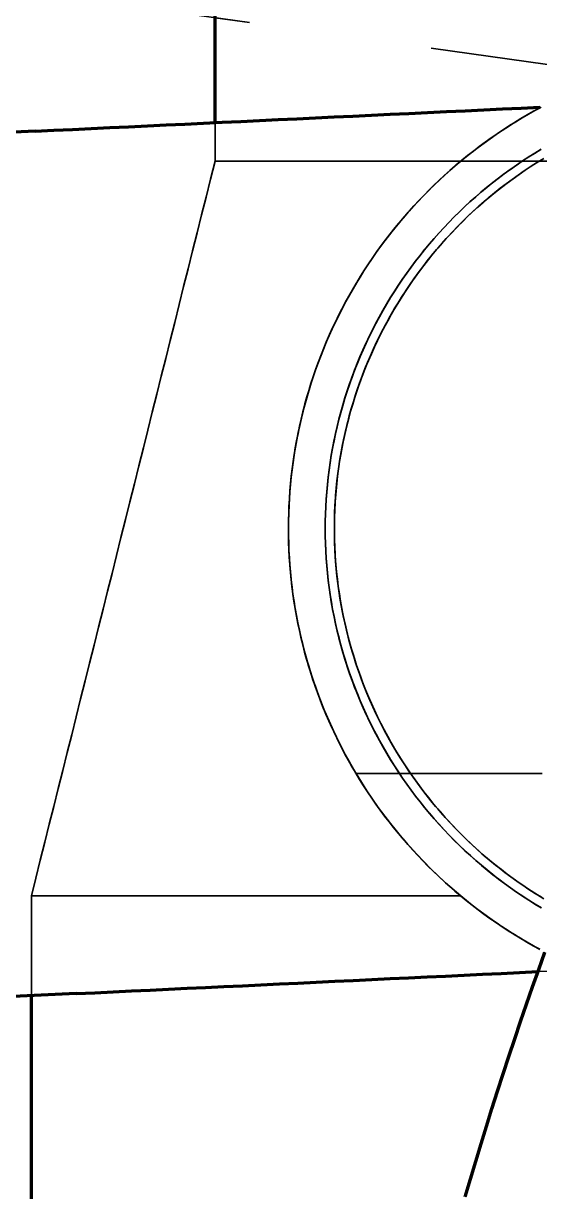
# Model space of a CAD drawing. Header units: millimetres. Extents: x 0 to 2382, y 0 to 420.
# Drawn here: x 998.55 to 1001.36, y 350.83 to 357.19 of the extents above; entities that cross this region are included whole.
import ezdxf

# ---------------------------------------------------------------- set-up
doc = ezdxf.new("R2010")
doc.units = ezdxf.units.MM
doc.linetypes.add('IRAM-E-TRAZOS', pattern=[5, 4, -1])
for name, color, linetype, lineweight in [('01-VISIBLE', 7, 'CONTINUOUS', 70), ('02-OCULTA', 4, 'IRAM-E-TRAZOS', 35), ('08-FINA', 5, 'CONTINUOUS', 18)]:
    doc.layers.add(name, color=color, linetype=linetype, lineweight=lineweight)

msp = doc.modelspace()

# ---------------------------------------------------------------- linework, layer by layer
at = {"layer": '01-VISIBLE'}
for points in [[(999.5917, 356.6526), (999.5917, 359.8426)], [(998.6126, 356.606), (998.7143, 356.6108), (998.8161, 356.6157), (998.9179, 356.6205), (999.0197, 356.6254), (999.1214, 356.6302), (999.2232, 356.635), (999.325, 356.6399), (999.4268, 356.6447), (999.5285, 356.6496), (999.6303, 356.6544), (999.7321, 356.6592), (999.8339, 356.6641), (999.9356, 356.6689), (1000.0374, 356.6738), (1000.1392, 356.6786), (1000.241, 356.6834), (1000.3427, 356.6883), (1000.4445, 356.6931), (1000.5463, 356.698), (1000.6481, 356.7028), (1000.7498, 356.7077), (1000.8516, 356.7125), (1000.9534, 356.7173), (1001.0552, 356.7222), (1001.1569, 356.727), (1001.2587, 356.7319), (1001.3605, 356.7367)], [(998.6126, 356.606), (980.8695, 355.7621)], [(1000.9545, 350.8056), (1000.9827, 350.9015), (1001.0114, 350.9974), (1001.0405, 351.0931), (1001.07, 351.1886), (1001.0999, 351.2841), (1001.1303, 351.3794), (1001.161, 351.4745), (1001.1922, 351.5695), (1001.2239, 351.6644), (1001.2559, 351.7592), (1001.2884, 351.8538), (1001.3213, 351.9482), (1001.3546, 352.0425), (1001.3883, 352.1367)], [(998.8358, 351.9113), (998.9364, 351.9161), (999.037, 351.9209), (999.1376, 351.9257), (999.2382, 351.9304), (999.3388, 351.9352), (999.4393, 351.94), (999.5399, 351.9448), (999.6405, 351.9496), (999.7411, 351.9544), (999.8417, 351.9591), (999.9423, 351.9639), (1000.0428, 351.9687), (1000.1434, 351.9735), (1000.244, 351.9783), (1000.3446, 351.9831), (1000.4452, 351.9878), (1000.5458, 351.9926), (1000.6463, 351.9974), (1000.7469, 352.0022), (1000.8475, 352.007), (1000.9481, 352.0118), (1001.0487, 352.0166), (1001.1493, 352.0213), (1001.2498, 352.0261), (1001.3504, 352.0309)], [(998.8358, 351.9113), (981.0928, 351.0674)], [(998.5917, 346.4426), (998.5917, 351.8997)]]:
    msp.add_lwpolyline(points, dxfattribs=at)
at = {"layer": '02-OCULTA'}
for points in [[(1004.7301, 356.5015), (974.8833, 360.6962)], [(999.5917, 356.4426), (999.5917, 359.8426)], [(999.5917, 356.4426), (999.5917, 359.8426)], [(999.5917, 356.4426), (999.5917, 359.8426)], [(1004.7301, 356.5015), (999.5917, 357.2236)], [(1001.3688, 356.7371), (1001.3336, 356.718), (1001.2987, 356.6983), (1001.2641, 356.6781), (1001.2298, 356.6574), (1001.1958, 356.6361), (1001.1621, 356.6143), (1001.1288, 356.592), (1001.0958, 356.5692), (1001.0632, 356.5459), (1001.031, 356.5221), (1000.9991, 356.4978), (1000.9676, 356.473), (1000.9365, 356.4477), (1000.9058, 356.4219), (1000.8755, 356.3957), (1000.8456, 356.369), (1000.8161, 356.3419), (1000.787, 356.3143), (1000.7583, 356.2862), (1000.7301, 356.2577), (1000.7024, 356.2288), (1000.6751, 356.1995), (1000.6482, 356.1697), (1000.6218, 356.1396), (1000.5959, 356.109), (1000.5704, 356.078), (1000.5455, 356.0467), (1000.521, 356.0149), (1000.497, 355.9828), (1000.4735, 355.9503), (1000.4505, 355.9175), (1000.428, 355.8843), (1000.406, 355.8508), (1000.3846, 355.8169), (1000.3636, 355.7827), (1000.3432, 355.7482), (1000.3234, 355.7134), (1000.3041, 355.6783), (1000.2853, 355.6428), (1000.2671, 355.6071), (1000.2494, 355.5712), (1000.2323, 355.5349), (1000.2157, 355.4984), (1000.1997, 355.4617), (1000.1843, 355.4247), (1000.1694, 355.3874), (1000.1551, 355.35), (1000.1414, 355.3123), (1000.1283, 355.2744), (1000.1158, 355.2363), (1000.1038, 355.1981), (1000.0925, 355.1596), (1000.0817, 355.121), (1000.0716, 355.0822), (1000.062, 355.0433), (1000.053, 355.0042), (1000.0447, 354.965), (1000.0369, 354.9257), (1000.0298, 354.8862), (1000.0233, 354.8467), (1000.0173, 354.807), (1000.012, 354.7673), (1000.0073, 354.7275), (1000.0032, 354.6876), (999.9998, 354.6477), (999.9969, 354.6077), (999.9947, 354.5677), (999.9931, 354.5276), (999.9921, 354.4875), (999.9917, 354.4475), (999.9919, 354.4074), (999.9928, 354.3673), (999.9942, 354.3272), (999.9963, 354.2872), (999.999, 354.2472), (1000.0023, 354.2073), (1000.0063, 354.1674), (1000.0108, 354.1275), (1000.016, 354.0878), (1000.0218, 354.0481), (1000.0282, 354.0085), (1000.0352, 353.9691), (1000.0428, 353.9297), (1000.051, 353.8905), (1000.0598, 353.8514), (1000.0692, 353.8124), (1000.0792, 353.7736), (1000.0898, 353.7349), (1000.101, 353.6964), (1000.1128, 353.6581), (1000.1252, 353.62), (1000.1382, 353.5821), (1000.1518, 353.5443), (1000.1659, 353.5068), (1000.1806, 353.4695), (1000.1959, 353.4325), (1000.2118, 353.3957), (1000.2282, 353.3591), (1000.2452, 353.3228), (1000.2627, 353.2867), (1000.2808, 353.251), (1000.2995, 353.2155), (1000.3187, 353.1803), (1000.3384, 353.1454), (1000.3587, 353.1108), (1000.3794, 353.0765), (1000.4008, 353.0426), (1000.4226, 353.009), (1000.445, 352.9757), (1000.4678, 352.9428), (1000.4912, 352.9102), (1000.5151, 352.878), (1000.5395, 352.8462), (1000.5643, 352.8147), (1000.5897, 352.7837), (1000.6155, 352.753), (1000.6418, 352.7228), (1000.6685, 352.6929), (1000.6957, 352.6634), (1000.7234, 352.6344), (1000.7515, 352.6058), (1000.78, 352.5777), (1000.809, 352.55), (1000.8384, 352.5227), (1000.8682, 352.4959), (1000.8984, 352.4696), (1000.929, 352.4437), (1000.96, 352.4183), (1000.9914, 352.3934), (1001.0232, 352.369), (1001.0554, 352.345), (1001.0879, 352.3216), (1001.1208, 352.2987), (1001.154, 352.2762), (1001.1876, 352.2543), (1001.2215, 352.2329), (1001.2557, 352.2121), (1001.2903, 352.1917), (1001.3251, 352.1719), (1001.3603, 352.1527)], [(1001.3619, 356.7334), (1001.3268, 356.7142), (1001.292, 356.6944), (1001.2574, 356.6742), (1001.2233, 356.6534), (1001.1894, 356.632), (1001.1558, 356.6102), (1001.1226, 356.5878), (1001.0898, 356.5649), (1001.0573, 356.5416), (1001.0252, 356.5177), (1000.9934, 356.4933), (1000.962, 356.4685), (1000.931, 356.4432), (1000.9004, 356.4174), (1000.8702, 356.3911), (1000.8404, 356.3643), (1000.811, 356.3372), (1000.7821, 356.3095), (1000.7536, 356.2814), (1000.7255, 356.2529), (1000.6978, 356.224), (1000.6706, 356.1946), (1000.6439, 356.1648), (1000.6176, 356.1346), (1000.5918, 356.104), (1000.5664, 356.0731), (1000.5416, 356.0417), (1000.5172, 356.0099), (1000.4933, 355.9778), (1000.4699, 355.9453), (1000.447, 355.9125), (1000.4247, 355.8793), (1000.4028, 355.8458), (1000.3815, 355.8119), (1000.3606, 355.7777), (1000.3403, 355.7432), (1000.3206, 355.7084), (1000.3014, 355.6733), (1000.2827, 355.6379), (1000.2646, 355.6022), (1000.247, 355.5662), (1000.23, 355.53), (1000.2135, 355.4935), (1000.1976, 355.4567), (1000.1823, 355.4198), (1000.1675, 355.3826), (1000.1533, 355.3451), (1000.1397, 355.3075), (1000.1267, 355.2696), (1000.1143, 355.2316), (1000.1024, 355.1933), (1000.0912, 355.1549), (1000.0805, 355.1164), (1000.0704, 355.0776), (1000.0609, 355.0387), (1000.0521, 354.9997), (1000.0438, 354.9605), (1000.0361, 354.9212), (1000.029, 354.8818), (1000.0226, 354.8423), (1000.0167, 354.8027), (1000.0115, 354.763), (1000.0069, 354.7233), (1000.0028, 354.6835), (999.9994, 354.6436), (999.9967, 354.6036), (999.9945, 354.5637), (999.9929, 354.5237), (999.992, 354.4837), (999.9917, 354.4436), (999.992, 354.4036), (999.9929, 354.3636), (999.9944, 354.3236), (999.9965, 354.2836), (999.9993, 354.2437), (1000.0027, 354.2038), (1000.0066, 354.164), (1000.0112, 354.1242), (1000.0164, 354.0845), (1000.0223, 354.0449), (1000.0287, 354.0054), (1000.0357, 353.966), (1000.0434, 353.9267), (1000.0516, 353.8875), (1000.0605, 353.8485), (1000.0699, 353.8096), (1000.0799, 353.7708), (1000.0906, 353.7322), (1000.1018, 353.6938), (1000.1136, 353.6556), (1000.1261, 353.6175), (1000.139, 353.5797), (1000.1526, 353.542), (1000.1668, 353.5046), (1000.1815, 353.4673), (1000.1968, 353.4303), (1000.2127, 353.3936), (1000.2291, 353.3571), (1000.2461, 353.3208), (1000.2636, 353.2849), (1000.2817, 353.2492), (1000.3004, 353.2137), (1000.3196, 353.1786), (1000.3393, 353.1438), (1000.3596, 353.1093)], [(999.5917, 356.4426), (999.5917, 356.6526)], [(1001.3686, 356.5076), (1001.3343, 356.4868), (1001.3003, 356.4655), (1001.2666, 356.4437), (1001.2334, 356.4213), (1001.2005, 356.3983), (1001.168, 356.3748), (1001.1359, 356.3507), (1001.1043, 356.3261), (1001.073, 356.301), (1001.0422, 356.2754), (1001.0118, 356.2492), (1000.9818, 356.2226), (1000.9523, 356.1954), (1000.9232, 356.1678), (1000.8946, 356.1397), (1000.8665, 356.1111), (1000.8389, 356.082), (1000.8117, 356.0525), (1000.785, 356.0225), (1000.7589, 355.9921), (1000.7333, 355.9613), (1000.7081, 355.93), (1000.6836, 355.8983), (1000.6595, 355.8662), (1000.636, 355.8337), (1000.613, 355.8009), (1000.5906, 355.7676), (1000.5687, 355.734), (1000.5474, 355.7), (1000.5267, 355.6657), (1000.5066, 355.631), (1000.487, 355.596), (1000.468, 355.5607), (1000.4496, 355.525), (1000.4318, 355.4891), (1000.4146, 355.4528), (1000.3981, 355.4163), (1000.3821, 355.3795), (1000.3668, 355.3425), (1000.352, 355.3052), (1000.3379, 355.2676), (1000.3245, 355.2299), (1000.3116, 355.1919), (1000.2994, 355.1537), (1000.2879, 355.1153), (1000.2769, 355.0767), (1000.2667, 355.0379), (1000.257, 354.999), (1000.2481, 354.9599), (1000.2398, 354.9206), (1000.2321, 354.8813), (1000.2251, 354.8418), (1000.2188, 354.8022), (1000.2131, 354.7625), (1000.2081, 354.7227), (1000.2037, 354.6828), (1000.2, 354.6429), (1000.197, 354.6029), (1000.1947, 354.5629), (1000.193, 354.5228), (1000.192, 354.4827), (1000.1917, 354.4426), (1000.192, 354.4025), (1000.193, 354.3624), (1000.1947, 354.3223), (1000.197, 354.2823), (1000.2, 354.2423), (1000.2037, 354.2024), (1000.2081, 354.1625), (1000.2131, 354.1227), (1000.2188, 354.083), (1000.2251, 354.0434), (1000.2321, 354.0039), (1000.2398, 353.9646), (1000.2481, 353.9253), (1000.257, 353.8862), (1000.2667, 353.8473), (1000.2769, 353.8085), (1000.2879, 353.7699), (1000.2994, 353.7315), (1000.3116, 353.6933), (1000.3245, 353.6553), (1000.3379, 353.6176), (1000.352, 353.58), (1000.3668, 353.5427), (1000.3821, 353.5057), (1000.3981, 353.4689), (1000.4146, 353.4324), (1000.4318, 353.3961), (1000.4496, 353.3602), (1000.468, 353.3245), (1000.487, 353.2892), (1000.5066, 353.2542), (1000.5267, 353.2195), (1000.5474, 353.1852), (1000.5687, 353.1512), (1000.5906, 353.1176), (1000.613, 353.0843), (1000.636, 353.0515), (1000.6595, 353.019), (1000.6836, 352.9869), (1000.7081, 352.9552), (1000.7333, 352.9239), (1000.7589, 352.8931), (1000.785, 352.8627), (1000.8117, 352.8327), (1000.8389, 352.8032), (1000.8665, 352.7741), (1000.8946, 352.7455), (1000.9232, 352.7174), (1000.9523, 352.6898), (1000.9818, 352.6626), (1001.0118, 352.636), (1001.0422, 352.6098), (1001.073, 352.5842), (1001.1043, 352.5591), (1001.1359, 352.5345), (1001.168, 352.5104), (1001.2005, 352.4869), (1001.2334, 352.4639), (1001.2666, 352.4415), (1001.3003, 352.4197), (1001.3343, 352.3984), (1001.3686, 352.3776)], [(1001.3661, 356.5061), (1001.3318, 356.4853), (1001.2978, 356.464), (1001.2643, 356.4421), (1001.2311, 356.4196), (1001.1982, 356.3966), (1001.1658, 356.3731), (1001.1337, 356.349), (1001.1021, 356.3244), (1001.0709, 356.2993), (1001.0401, 356.2736), (1001.0097, 356.2474), (1000.9798, 356.2208), (1000.9503, 356.1936), (1000.9213, 356.1659), (1000.8927, 356.1378), (1000.8647, 356.1092), (1000.8371, 356.0801), (1000.81, 356.0506), (1000.7834, 356.0206), (1000.7573, 355.9902), (1000.7317, 355.9593), (1000.7066, 355.928), (1000.682, 355.8963), (1000.658, 355.8642), (1000.6346, 355.8317), (1000.6116, 355.7989), (1000.5893, 355.7656), (1000.5674, 355.732), (1000.5462, 355.698), (1000.5255, 355.6637), (1000.5054, 355.629), (1000.4859, 355.594), (1000.4669, 355.5586), (1000.4486, 355.523), (1000.4308, 355.487), (1000.4137, 355.4508), (1000.3972, 355.4143), (1000.3812, 355.3775), (1000.3659, 355.3405), (1000.3513, 355.3032), (1000.3372, 355.2656), (1000.3238, 355.2278), (1000.311, 355.1899), (1000.2988, 355.1517), (1000.2873, 355.1133), (1000.2764, 355.0747), (1000.2662, 355.0359), (1000.2566, 354.997), (1000.2476, 354.9579), (1000.2394, 354.9187), (1000.2317, 354.8793), (1000.2248, 354.8399), (1000.2185, 354.8003), (1000.2128, 354.7606), (1000.2078, 354.7208), (1000.2035, 354.681), (1000.1999, 354.641), (1000.1969, 354.6011), (1000.1946, 354.5611), (1000.1929, 354.521), (1000.192, 354.4809), (1000.1917, 354.4408), (1000.192, 354.4008), (1000.1931, 354.3607), (1000.1948, 354.3206), (1000.1971, 354.2806), (1000.2002, 354.2406), (1000.2039, 354.2007), (1000.2083, 354.1609), (1000.2133, 354.1211), (1000.219, 354.0814), (1000.2254, 354.0419), (1000.2324, 354.0024), (1000.2401, 353.963), (1000.2484, 353.9238), (1000.2574, 353.8848), (1000.267, 353.8459), (1000.2773, 353.8071), (1000.2883, 353.7686), (1000.2998, 353.7302), (1000.3121, 353.692), (1000.3249, 353.654), (1000.3384, 353.6163), (1000.3525, 353.5788), (1000.3673, 353.5415), (1000.3826, 353.5045), (1000.3986, 353.4677), (1000.4152, 353.4312), (1000.4324, 353.395), (1000.4502, 353.3591), (1000.4686, 353.3235), (1000.4876, 353.2882), (1000.5071, 353.2532), (1000.5273, 353.2185), (1000.548, 353.1842), (1000.5693, 353.1503), (1000.5912, 353.1167), (1000.6136, 353.0834), (1000.6366, 353.0506), (1000.6601, 353.0181), (1000.6842, 352.9861), (1000.7088, 352.9544), (1000.7339, 352.9232), (1000.7595, 352.8923), (1000.7857, 352.862), (1000.8123, 352.832), (1000.8395, 352.8025), (1000.8671, 352.7735), (1000.8952, 352.7449), (1000.9238, 352.7168), (1000.9529, 352.6892), (1000.9824, 352.6621), (1001.0124, 352.6355), (1001.0428, 352.6093), (1001.0736, 352.5837), (1001.1049, 352.5586), (1001.1365, 352.534), (1001.1686, 352.51), (1001.2011, 352.4865), (1001.2339, 352.4636), (1001.2672, 352.4412), (1001.3008, 352.4193), (1001.3348, 352.398), (1001.3691, 352.3773)], [(998.5917, 352.4426), (998.6161, 352.5402), (998.6404, 352.6377), (998.6648, 352.7353), (998.6892, 352.8328), (998.7136, 352.9304), (998.738, 353.028), (998.7624, 353.1255), (998.7868, 353.2231), (998.8112, 353.3206), (998.8356, 353.4182), (998.86, 353.5158), (998.8843, 353.6133), (998.9087, 353.7109), (998.9331, 353.8085), (998.9575, 353.906), (998.9819, 354.0036), (999.0063, 354.1011), (999.0307, 354.1987), (999.0551, 354.2963), (999.0795, 354.3938), (999.1039, 354.4914), (999.1283, 354.5889), (999.1526, 354.6865), (999.177, 354.7841), (999.2014, 354.8816), (999.2258, 354.9792), (999.2502, 355.0767), (999.2746, 355.1743), (999.299, 355.2719), (999.3234, 355.3694), (999.3478, 355.467), (999.3722, 355.5645), (999.3965, 355.6621), (999.4209, 355.7597), (999.4453, 355.8572), (999.4697, 355.9548), (999.4941, 356.0524), (999.5185, 356.1499), (999.5429, 356.2475), (999.5673, 356.345), (999.5917, 356.4426)], [(998.5917, 352.4426), (998.6161, 352.5402), (998.6404, 352.6377), (998.6648, 352.7353), (998.6892, 352.8328), (998.7136, 352.9304), (998.738, 353.028), (998.7624, 353.1255), (998.7868, 353.2231), (998.8112, 353.3206), (998.8356, 353.4182), (998.86, 353.5158), (998.8843, 353.6133), (998.9087, 353.7109), (998.9331, 353.8085), (998.9575, 353.906), (998.9819, 354.0036), (999.0063, 354.1011), (999.0307, 354.1987), (999.0551, 354.2963), (999.0795, 354.3938), (999.1039, 354.4914), (999.1283, 354.5889), (999.1526, 354.6865), (999.177, 354.7841), (999.2014, 354.8816), (999.2258, 354.9792), (999.2502, 355.0767), (999.2746, 355.1743), (999.299, 355.2719), (999.3234, 355.3694), (999.3478, 355.467), (999.3722, 355.5645), (999.3965, 355.6621), (999.4209, 355.7597), (999.4453, 355.8572), (999.4697, 355.9548), (999.4941, 356.0524), (999.5185, 356.1499), (999.5429, 356.2475), (999.5673, 356.345), (999.5917, 356.4426)], [(999.5917, 356.4426), (1005.5917, 356.4426)], [(1005.5917, 356.4426), (999.5917, 356.4426)], [(1005.5917, 356.4426), (999.5917, 356.4426)], [(1005.5917, 356.4426), (999.5917, 356.4426)], [(1001.3769, 356.4543), (1001.3427, 356.4332), (1001.3088, 356.4116), (1001.2754, 356.3893), (1001.2423, 356.3666), (1001.2096, 356.3432), (1001.1773, 356.3193), (1001.1454, 356.2949), (1001.114, 356.2699), (1001.083, 356.2443), (1001.0524, 356.2183), (1001.0223, 356.1917), (1000.9926, 356.1646), (1000.9634, 356.1371), (1000.9347, 356.109), (1000.9064, 356.0804), (1000.8787, 356.0514), (1000.8514, 356.0218), (1000.8247, 355.9919), (1000.7984, 355.9614), (1000.7727, 355.9306), (1000.7476, 355.8993), (1000.7229, 355.8675), (1000.6989, 355.8354), (1000.6753, 355.8028), (1000.6524, 355.7699), (1000.63, 355.7365), (1000.6081, 355.7028), (1000.5869, 355.6687), (1000.5662, 355.6343), (1000.5461, 355.5995), (1000.5267, 355.5643), (1000.5078, 355.5289), (1000.4895, 355.4931), (1000.4719, 355.457), (1000.4548, 355.4206), (1000.4384, 355.3839), (1000.4227, 355.347), (1000.4075, 355.3098), (1000.393, 355.2723), (1000.3792, 355.2346), (1000.3659, 355.1967), (1000.3534, 355.1585), (1000.3415, 355.1202), (1000.3302, 355.0816), (1000.3196, 355.0429), (1000.3097, 355.0039), (1000.3004, 354.9648), (1000.2918, 354.9256), (1000.2839, 354.8862), (1000.2767, 354.8467), (1000.2701, 354.8071), (1000.2642, 354.7673), (1000.259, 354.7275), (1000.2545, 354.6876), (1000.2506, 354.6476), (1000.2475, 354.6076), (1000.245, 354.5675), (1000.2432, 354.5273), (1000.2421, 354.4872), (1000.2417, 354.447), (1000.2419, 354.4068), (1000.2429, 354.3667), (1000.2445, 354.3265), (1000.2469, 354.2864), (1000.2499, 354.2464), (1000.2536, 354.2064), (1000.2579, 354.1665), (1000.263, 354.1266), (1000.2688, 354.0868), (1000.2752, 354.0472), (1000.2823, 354.0076), (1000.29, 353.9682), (1000.2985, 353.929), (1000.3076, 353.8898), (1000.3174, 353.8509), (1000.3278, 353.8121), (1000.3389, 353.7735), (1000.3507, 353.7351), (1000.3631, 353.6969), (1000.3762, 353.6589), (1000.3899, 353.6211), (1000.4043, 353.5836), (1000.4193, 353.5464), (1000.4349, 353.5093), (1000.4512, 353.4726), (1000.4681, 353.4362), (1000.4856, 353.4), (1000.5037, 353.3642), (1000.5225, 353.3286), (1000.5418, 353.2934), (1000.5618, 353.2586), (1000.5823, 353.224), (1000.6034, 353.1899), (1000.6251, 353.1561), (1000.6474, 353.1226), (1000.6702, 353.0896), (1000.6936, 353.0569), (1000.7176, 353.0247), (1000.7421, 352.9929), (1000.7672, 352.9615), (1000.7928, 352.9305), (1000.8189, 352.9), (1000.8455, 352.8699), (1000.8726, 352.8403), (1000.9003, 352.8111), (1000.9284, 352.7825), (1000.957, 352.7543), (1000.9861, 352.7266), (1001.0157, 352.6994), (1001.0457, 352.6727), (1001.0762, 352.6465), (1001.1071, 352.6209), (1001.1385, 352.5958), (1001.1703, 352.5712), (1001.2025, 352.5472), (1001.2351, 352.5237), (1001.2681, 352.5008), (1001.3014, 352.4785), (1001.3352, 352.4567), (1001.3693, 352.4355)], [(1001.3822, 356.4575), (1001.3481, 356.4366), (1001.3143, 356.4151), (1001.2809, 356.3931), (1001.2479, 356.3705), (1001.2152, 356.3473), (1001.183, 356.3236), (1001.1512, 356.2993), (1001.1198, 356.2745), (1001.0888, 356.2492), (1001.0582, 356.2234), (1001.0282, 356.197), (1000.9985, 356.1701), (1000.9693, 356.1427), (1000.9406, 356.1149), (1000.9124, 356.0865), (1000.8846, 356.0577), (1000.8574, 356.0284), (1000.8306, 355.9986), (1000.8044, 355.9684), (1000.7787, 355.9378), (1000.7535, 355.9067), (1000.7288, 355.8752), (1000.7047, 355.8432), (1000.6811, 355.8109), (1000.6581, 355.7782), (1000.6356, 355.7451), (1000.6137, 355.7116), (1000.5924, 355.6777), (1000.5717, 355.6435), (1000.5515, 355.6089), (1000.532, 355.574), (1000.513, 355.5388), (1000.4946, 355.5032), (1000.4769, 355.4674), (1000.4597, 355.4312), (1000.4432, 355.3948), (1000.4273, 355.3581), (1000.412, 355.3211), (1000.3974, 355.2838), (1000.3834, 355.2463), (1000.37, 355.2086), (1000.3573, 355.1707), (1000.3452, 355.1325), (1000.3338, 355.0942), (1000.323, 355.0557), (1000.3129, 355.0169), (1000.3035, 354.9781), (1000.2947, 354.939), (1000.2866, 354.8998), (1000.2791, 354.8605), (1000.2723, 354.8211), (1000.2662, 354.7815), (1000.2608, 354.7419), (1000.256, 354.7022), (1000.252, 354.6624), (1000.2486, 354.6225), (1000.2458, 354.5826), (1000.2438, 354.5426), (1000.2424, 354.5026), (1000.2418, 354.4626), (1000.2418, 354.4226), (1000.2424, 354.3826), (1000.2438, 354.3426), (1000.2458, 354.3026), (1000.2486, 354.2627), (1000.252, 354.2228), (1000.256, 354.183), (1000.2608, 354.1433), (1000.2662, 354.1037), (1000.2723, 354.0641), (1000.2791, 354.0247), (1000.2866, 353.9854), (1000.2947, 353.9462), (1000.3035, 353.9071), (1000.3129, 353.8683), (1000.323, 353.8295), (1000.3338, 353.791), (1000.3452, 353.7527), (1000.3573, 353.7145), (1000.37, 353.6766), (1000.3834, 353.6389), (1000.3974, 353.6014), (1000.412, 353.5641), (1000.4273, 353.5271), (1000.4432, 353.4904), (1000.4597, 353.454), (1000.4769, 353.4178), (1000.4946, 353.382), (1000.513, 353.3464), (1000.532, 353.3112), (1000.5515, 353.2763), (1000.5717, 353.2417), (1000.5924, 353.2075), (1000.6137, 353.1736), (1000.6356, 353.1401), (1000.6581, 353.107), (1000.6811, 353.0743), (1000.7047, 353.042), (1000.7288, 353.01), (1000.7535, 352.9785), (1000.7787, 352.9474), (1000.8044, 352.9168), (1000.8306, 352.8866), (1000.8574, 352.8568), (1000.8846, 352.8275), (1000.9124, 352.7987), (1000.9406, 352.7703), (1000.9693, 352.7425), (1000.9985, 352.7151), (1001.0282, 352.6882), (1001.0582, 352.6618), (1001.0888, 352.636), (1001.1198, 352.6107), (1001.1512, 352.5859), (1001.183, 352.5616), (1001.2152, 352.5379), (1001.2479, 352.5147), (1001.2809, 352.4921), (1001.3143, 352.4701), (1001.3481, 352.4486), (1001.3822, 352.4277)], [(1000.461, 353.1093), (1000.3596, 353.1093)], [(1000.9303, 352.4426), (1000.8471, 352.5148), (1000.7669, 352.5905), (1000.6901, 352.6695), (1000.6166, 352.7517), (1000.5467, 352.8369), (1000.4805, 352.925), (1000.4181, 353.0159), (1000.3596, 353.1093)], [(1000.5625, 353.1093), (1000.461, 353.1093)], [(1000.664, 353.1093), (1000.5625, 353.1093)], [(1000.7654, 353.1093), (1000.664, 353.1093)], [(1000.8669, 353.1093), (1000.7654, 353.1093)], [(1000.9683, 353.1093), (1000.8669, 353.1093)], [(1001.0698, 353.1093), (1000.9683, 353.1093)], [(1001.1712, 353.1093), (1001.0698, 353.1093)], [(1001.2727, 353.1093), (1001.1712, 353.1093)], [(1001.3742, 353.1093), (1001.2727, 353.1093)], [(998.5917, 352.4426), (999.5917, 352.4426)], [(999.5917, 352.4426), (998.5917, 352.4426)], [(999.5917, 352.4426), (999.4917, 352.4426), (999.3917, 352.4426), (999.2917, 352.4426), (999.1917, 352.4426), (999.0917, 352.4426), (998.9917, 352.4426), (998.8917, 352.4426), (998.7917, 352.4426), (998.6917, 352.4426), (998.5917, 352.4426)], [(999.5917, 352.4426), (999.4917, 352.4426), (999.3917, 352.4426), (999.2917, 352.4426), (999.1917, 352.4426), (999.0917, 352.4426), (998.9917, 352.4426), (998.8917, 352.4426), (998.7917, 352.4426), (998.6917, 352.4426), (998.5917, 352.4426)], [(998.5917, 351.8997), (998.5917, 352.4426)], [(998.5917, 346.4426), (998.5917, 352.4426)], [(1000.9303, 352.4426), (999.5917, 352.4426)], [(1005.5917, 352.4426), (999.5917, 352.4426)], [(1000.9303, 352.4426), (1000.9613, 352.4172), (1000.9927, 352.3924), (1001.0245, 352.368), (1001.0566, 352.3441), (1001.0892, 352.3207), (1001.122, 352.2978), (1001.1552, 352.2754), (1001.1888, 352.2536), (1001.2227, 352.2322), (1001.2569, 352.2114), (1001.2914, 352.1911), (1001.3262, 352.1713), (1001.3614, 352.1521)], [(1001.3883, 352.1367), (1001.3546, 352.0425), (1001.3213, 351.9482), (1001.2884, 351.8538), (1001.2559, 351.7592), (1001.2239, 351.6644), (1001.1922, 351.5695), (1001.161, 351.4745), (1001.1303, 351.3794), (1001.0999, 351.2841), (1001.07, 351.1886), (1001.0405, 351.0931), (1001.0114, 350.9974), (1000.9827, 350.9015), (1000.9545, 350.8056)], [(1001.3504, 352.0309), (1001.4545, 352.0359), (1001.5586, 352.0408), (1001.6626, 352.0458), (1001.7667, 352.0507), (1001.8708, 352.0557), (1001.9748, 352.0606), (1002.0789, 352.0656), (1002.183, 352.0705), (1002.287, 352.0755), (1002.3911, 352.0804), (1002.4952, 352.0854), (1002.5992, 352.0903), (1002.7033, 352.0953)]]:
    msp.add_lwpolyline(points, dxfattribs=at)
at = {"layer": '08-FINA'}
msp.add_circle((990.6667, 354.1667), 36.8333, dxfattribs=at)

doc.saveas('drawing.dxf')
